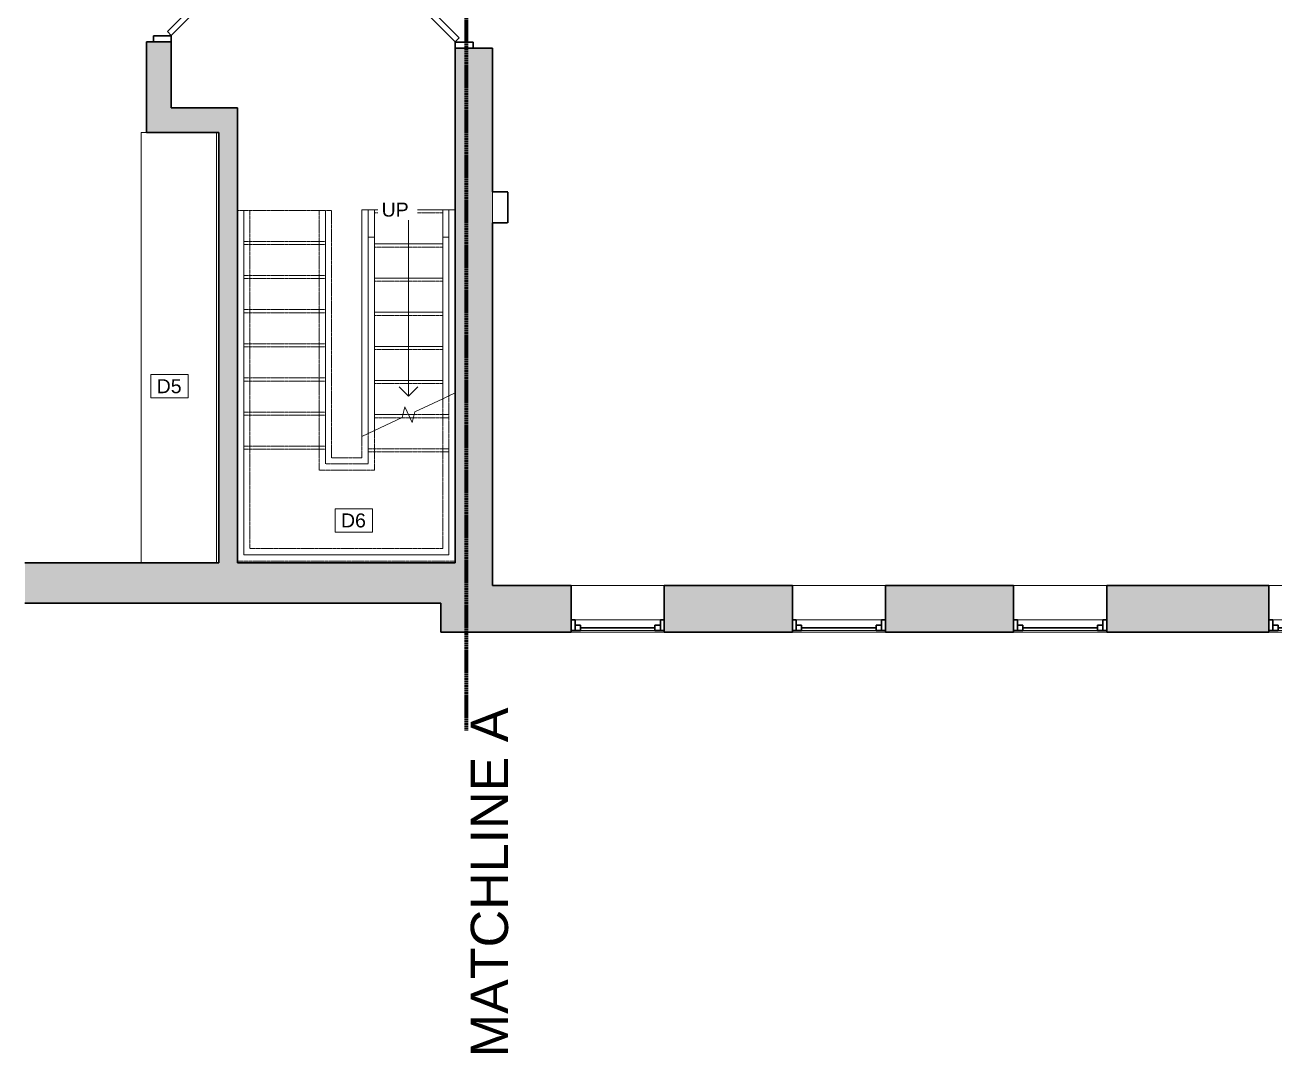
# Model space of a CAD drawing. Header units: inches. Extents: x -529 to 1015, y -2066 to -1239.
# Drawn here: x 201.1 to 603.9, y -2065.5 to -1734.3 of the extents above; entities that cross this region are included whole.
import ezdxf

# ---------------------------------------------------------------- set-up
doc = ezdxf.new("R2010")
doc.units = ezdxf.units.IN
doc.header["$MEASUREMENT"] = 0
for name, pattern in [('Dash', [0.25, 0.125, -0.125]), ('Demolished', [0.1875, 0.125, -0.0625]), ('Overhead 1_16_', [0.101562, 0.0625, -0.039062])]:
    doc.linetypes.add(name, pattern=pattern)
for name, color, linetype, lineweight in [('A-ANNO-KEYN', 231, 'Continuous', 9), ('A-ANNO-MATC', 214, 'Dash', 140), ('A-DOOR', 31, 'Demolished', 9), ('A-DOOR-FRAM', 31, 'Demolished', 30), ('A-FLOR-HRAL', 11, 'Continuous', 18), ('A-GLAZ', 151, 'Continuous', 18), ('A-WALL', 113, 'Continuous', 18), ('A-WALL-PATT', 111, 'Continuous', 18), ('G-ANNO-TEXT', 231, 'Continuous', 9), ('I-WALL', 2, 'Demolished', 9), ('Q-CASE', 31, 'Demolished', 9), ('S-COLS', 52, 'Demolished', 9), ('S-STRS', 31, 'Continuous', 18), ('S-STRS-ANNO', 31, 'Continuous', 9), ('S-STRS-IDEN', 31, 'Continuous', 9), ('S-STRS-MBND', 31, 'Continuous', 18)]:
    doc.layers.add(name, color=color, linetype=linetype, lineweight=lineweight)
doc.styles.add('Arial', font='arial.ttf', dxfattribs={"height": 4.5})
doc.styles.add('Swis721 Lt BT_1', font='swissl.ttf', dxfattribs={"height": 12})

# ---------------------------------------------------------------- blocks, each defined once
blk = doc.blocks.new('Single Flush - D1 2_9_ X 8_-6102497-FIRST FLOOR - DEMOLITION')
at = {"layer": 'A-DOOR', "color": 8, "linetype": 'Continuous', "lineweight": 30}
for p, q in [((-6.17, 25.08), (-7.41, 23.84)), ((14.91, 4), (-6.17, 25.08)), ((-7.41, 23.84), (13.67, 2.76)), ((13.67, 2.76), (14.91, 4))]:
    blk.add_line(p, q, dxfattribs=at)
at = {"layer": 'A-DOOR', "linetype": 'Continuous'}
blk.add_arc((14.91, 4), 29.81, 135, 180.5, dxfattribs=at)
at = {"layer": 'A-DOOR-FRAM', "color": 8, "linetype": 'Continuous'}
for p, q in [((-17, -1.75), (-17, 4)), ((-17, 4), (-15, 4)), ((-15, -1.75), (-15, 4)), ((15, -1.75), (15, 4)), ((15, 4), (17, 4)), ((17, -1.75), (17, 4)), ((-17, -1.75), (-15, -1.75)), ((15, -1.75), (17, -1.75))]:
    blk.add_line(p, q, dxfattribs=at)
blk = doc.blocks.new('Top Rail Type - Top Rail_Internal_-5057916-FIRST FLOOR - DEMOLITION')
at = {"layer": 'A-FLOR-HRAL', "lineweight": 9}
blk.add_hatch(color=7, dxfattribs=at).paths.add_polyline_path([(313.66, -1802.64), (313.66, -1802.62), (311.66, -1802.64)], flags=0)
for p, q in [((311.66, -1793.82), (313.66, -1793.82)), ((311.66, -1802.62), (311.66, -1793.82)), ((313.66, -1793.82), (313.66, -1802.62)), ((313.66, -1802.62), (311.66, -1802.62))]:
    blk.add_line(p, q, dxfattribs=at)
blk = doc.blocks.new('Top Rail Type - Top Rail_Internal_-V1-FIRST FLOOR - DEMOLITION')
at = {"layer": 'A-FLOR-HRAL', "linetype": 'Overhead 1_16_', "lineweight": 9}
for p, q in [((295.88, -1793.99), (297.88, -1793.99)), ((295.88, -1870.99), (295.88, -1793.99)), ((297.88, -1870.99), (297.88, -1793.99)), ((313.66, -1864.96), (313.66, -1870.82)), ((311.66, -1865.89), (311.66, -1870.82)), ((295.88, -1877.69), (295.88, -1870.99)), ((297.88, -1875.69), (297.88, -1870.99)), ((311.66, -1870.82), (311.66, -1875.69)), ((313.66, -1870.82), (313.66, -1877.69)), ((311.66, -1875.69), (297.88, -1875.69)), ((313.66, -1877.69), (295.88, -1877.69))]:
    blk.add_line(p, q, dxfattribs=at)
at = {"layer": 'A-FLOR-HRAL', "lineweight": 9}
for p, q in [((313.66, -1793.82), (311.66, -1793.82)), ((311.66, -1793.82), (311.66, -1865.89)), ((313.66, -1793.82), (313.66, -1864.96)), ((311.66, -1865.89), (313.66, -1864.96))]:
    blk.add_line(p, q, dxfattribs=at)
blk = doc.blocks.new('Top Rail Type - Top Rail_Internal_-5057935-FIRST FLOOR - DEMOLITION')
at = {"layer": 'A-FLOR-HRAL', "lineweight": 9}
blk.add_hatch(color=7, dxfattribs=at).paths.add_polyline_path([(337.7, -1802.64), (337.7, -1802.62), (335.7, -1802.64)], flags=0)
for p, q in [((335.7, -1793.82), (337.7, -1793.82)), ((335.7, -1802.62), (335.7, -1793.82)), ((337.7, -1793.82), (337.7, -1802.62)), ((337.7, -1802.62), (335.7, -1802.62))]:
    blk.add_line(p, q, dxfattribs=at)
blk = doc.blocks.new('Top Rail Type - Top Rail_Internal_-V2-FIRST FLOOR - DEMOLITION')
at = {"layer": 'A-FLOR-HRAL', "linetype": 'Overhead 1_16_', "lineweight": 9}
for p, q in [((271.53, -1793.99), (273.53, -1793.99)), ((271.53, -1881.99), (271.53, -1793.99)), ((273.53, -1881.99), (273.53, -1793.99)), ((335.7, -1854.68), (335.7, -1870.82)), ((337.7, -1853.75), (337.7, -1870.82)), ((335.7, -1870.82), (335.7, -1902.99)), ((337.7, -1870.82), (337.7, -1904.99)), ((271.53, -1904.99), (271.53, -1881.99)), ((273.53, -1902.99), (273.53, -1881.99)), ((337.7, -1904.99), (271.53, -1904.99)), ((335.7, -1902.99), (273.53, -1902.99))]:
    blk.add_line(p, q, dxfattribs=at)
at = {"layer": 'A-FLOR-HRAL', "lineweight": 9}
for p, q in [((337.7, -1793.82), (335.7, -1793.82)), ((335.7, -1793.82), (335.7, -1854.68)), ((337.7, -1793.82), (337.7, -1853.75)), ((335.7, -1854.68), (337.7, -1853.75))]:
    blk.add_line(p, q, dxfattribs=at)
blk = doc.blocks.new('Single Flush - D1 2_10_ X 8_-6102513-FIRST FLOOR - DEMOLITION')
at = {"layer": 'A-DOOR', "color": 8, "linetype": 'Continuous', "lineweight": 30}
for p, q in [((-8.24, -28.67), (15.67, -4.76)), ((16.91, -6), (-7, -29.91)), ((15.67, -4.76), (16.91, -6)), ((-7, -29.91), (-8.24, -28.67))]:
    blk.add_line(p, q, dxfattribs=at)
at = {"layer": 'A-DOOR', "linetype": 'Continuous'}
blk.add_arc((16.91, -6), 33.81, 179.5, 225, dxfattribs=at)
at = {"layer": 'A-DOOR-FRAM', "color": 8, "linetype": 'Continuous'}
for p, q in [((-19, -0.25), (-19, -6)), ((-19, -0.25), (-17, -0.25)), ((-17, -0.25), (-17, -6)), ((17, -0.25), (17, -6)), ((17, -0.25), (19, -0.25)), ((19, -0.25), (19, -6)), ((-19, -6), (-17, -6)), ((17, -6), (19, -6))]:
    blk.add_line(p, q, dxfattribs=at)
blk = doc.blocks.new('Window-Double-Hung - 30_ x 56_-5127126-FIRST FLOOR - DEMOLITION')
at = {"layer": 'A-GLAZ', "color": 8, "lineweight": 30}
for p, q in [((-15, 7.5), (-15, -7.5)), ((-15, 7), (-12, 7)), ((-13.75, 7), (-13.75, 3.5)), ((-13.75, 5.25), (-12, 5.25)), ((-12, 7), (-12, 5.25)), ((-12, 6.125), (12, 6.125)), ((12, 7), (15, 7)), ((12, 7), (12, 5.25)), ((13.75, 5.25), (12, 5.25)), ((13.75, 7), (13.75, 3.5)), ((15, -7.5), (15, 7.5)), ((-15, 3.5), (-13.75, 3.5)), ((13.75, 3.5), (15, 3.5))]:
    blk.add_line(p, q, dxfattribs=at)
at = {"layer": 'A-GLAZ'}
for p, q in [((15, 7.5), (-15, 7.5)), ((-15, -7.5), (15, -7.5))]:
    blk.add_line(p, q, dxfattribs=at)
at = {"layer": 'A-GLAZ', "lineweight": 9}
for p, q in [((-12, 7), (12, 7)), ((-13.75, 3.5), (13.75, 3.5))]:
    blk.add_line(p, q, dxfattribs=at)
blk = doc.blocks.new('C-Counter Top - ADJ HEIGHT-5589739-FIRST FLOOR - DEMOLITION')
at = {"layer": 'Q-CASE', "color": 7}
for p, q in [((-47.26, -0.75), (91.32, -0.75)), ((-47.26, -23.36), (-47.26, -25)), ((-47.26, -25), (91.32, -25))]:
    blk.add_line(p, q, dxfattribs=at)
blk = doc.blocks.new('Keynote Tag - Keynote Number - Boxed-135510-FIRST FLOOR - DEMOLITION')
at = {"layer": 'A-ANNO-KEYN'}
for p, q in [((-0.125, -0.0792), (-0.125, 0.0781)), ((-0.125, 0.0781), (0.125, 0.0781)), ((0.125, 0.0781), (0.125, -0.0792)), ((-0.125, -0.0792), (0.125, -0.0792))]:
    blk.add_line(p, q, dxfattribs=at)

msp = doc.modelspace()

# ---------------------------------------------------------------- hatches: boundary and pattern name
at = {"layer": 'A-WALL-PATT', "lineweight": 9}
h = msp.add_hatch(color=7, dxfattribs=at)
h.paths.add_polyline_path([(240.17, -1768.94), (248.17, -1768.94), (248.17, -1739.72), (240.17, -1739.72)], flags=0)
h.paths.add_polyline_path([(248.17, -1705.72), (248.17, -1697.72), (240.17, -1697.72), (240.17, -1705.72), (242.9, -1705.72)], flags=0)
h = msp.add_hatch(color=7, dxfattribs=at)
h.paths.add_polyline_path([(339.7, -1754.09), (351.7, -1754.09), (351.7, -1741.78), (339.7, -1741.78)], flags=0)
h.paths.add_polyline_path([(351.7, -1703.78), (351.7, -1697.97), (339.7, -1697.97), (339.7, -1703.78), (349.06, -1703.78)], flags=0)
for points in [[(339.7, -1907.52), (351.7, -1907.52), (351.7, -1754.09), (339.7, -1754.09), (339.7, -1865.31)], [(248.17, -1768.94), (269.53, -1768.94), (269.53, -1760.94), (248.17, -1760.94), (248.17, -1761.1)], [(269.53, -1907.52), (269.53, -1768.94), (263.53, -1768.94), (263.53, -1907.52)]]:
    msp.add_hatch(color=7, dxfattribs=at).paths.add_polyline_path(points, flags=0)
h = msp.add_hatch(color=7, dxfattribs=at)
h.paths.add_polyline_path([(335.08, -1920.52), (335.08, -1914.91), (351.7, -1914.91), (351.7, -1907.52), (201.05, -1907.52), (201.05, -1920.52), (242.9, -1920.52)], flags=0)
h.paths.add_polyline_path([(133.05, -1920.52), (180.05, -1920.52), (180.05, -1907.52), (96.69, -1907.52), (96.69, -1920.52), (120.05, -1920.52)], flags=0)
h.paths.add_polyline_path([(75.69, -1920.52), (75.69, -1907.52), (-16.56, -1907.52), (-16.56, -1920.52), (30.58, -1920.52)], flags=0)
h.paths.add_polyline_path([(-37.56, -1920.52), (-37.56, -1907.52), (-235.08, -1907.52), (-235.08, -1920.52), (-73.81, -1920.52), (-73.81, -1916.91), (-64.92, -1916.91), (-64.92, -1920.52)], flags=0)
h.paths.add_polyline_path([(-261.08, -1920.52), (-261.08, -1907.52), (-273.58, -1907.52), (-273.58, -1920.52)], flags=0)
h = msp.add_hatch(color=7, dxfattribs=at)
h.paths.add_polyline_path([(998.98, -1929.91), (998.98, -1914.91), (996.73, -1914.91), (996.73, -1929.91)], flags=0)
h.paths.add_polyline_path([(903.72, -1929.91), (903.72, -1914.91), (875.09, -1914.91), (875.09, -1929.91), (879.87, -1929.91)], flags=0)
h.paths.add_polyline_path([(956.73, -1929.91), (956.73, -1914.91), (929.72, -1914.91), (929.72, -1929.91)], flags=0)
h.paths.add_polyline_path([(807.14, -1929.91), (849.09, -1929.91), (849.09, -1914.91), (807.14, -1914.91)], flags=0)
h.paths.add_polyline_path([(781.14, -1929.91), (781.14, -1914.91), (741.85, -1914.91), (741.85, -1929.91)], flags=0)
h.paths.add_polyline_path([(715.85, -1929.91), (715.85, -1914.91), (631.94, -1914.91), (631.94, -1929.91), (667.55, -1929.91)], flags=0)
h.paths.add_polyline_path([(601.94, -1929.91), (601.94, -1914.91), (549.69, -1914.91), (549.69, -1929.91)], flags=0)
h.paths.add_polyline_path([(519.69, -1929.91), (519.69, -1914.91), (478.37, -1914.91), (478.37, -1929.91)], flags=0)
h.paths.add_polyline_path([(448.37, -1929.91), (448.37, -1914.91), (407.08, -1914.91), (407.08, -1929.91)], flags=0)
h.paths.add_polyline_path([(377.08, -1929.91), (377.08, -1914.91), (335.08, -1914.91), (335.08, -1929.91)], flags=0)

# ---------------------------------------------------------------- linework, layer by layer
at = {"layer": 'A-ANNO-MATC'}
msp.add_line((343.25, -1328.69), (343.25, -1961.69), dxfattribs=at)
at = {"layer": 'A-WALL', "color": 8, "lineweight": 30}
for p, q in [((263.53, -1907.52), (201.05, -1907.52)), ((339.7, -1907.52), (269.53, -1907.52)), ((351.7, -1914.91), (351.7, -1907.52)), ((377.08, -1914.91), (351.7, -1914.91)), ((448.37, -1914.91), (407.08, -1914.91)), ((519.69, -1914.91), (478.37, -1914.91)), ((601.94, -1914.91), (549.69, -1914.91)), ((201.05, -1920.52), (335.08, -1920.52)), ((335.08, -1920.52), (335.08, -1929.91)), ((335.08, -1929.91), (377.08, -1929.91)), ((407.08, -1929.91), (448.37, -1929.91)), ((478.37, -1929.91), (519.69, -1929.91)), ((549.69, -1929.91), (601.94, -1929.91))]:
    msp.add_line(p, q, dxfattribs=at)
at = {"layer": 'I-WALL', "color": 8, "linetype": 'Continuous', "lineweight": 30}
for p, q in [((240.17, -1739.72), (240.17, -1768.94)), ((248.17, -1739.72), (240.17, -1739.72)), ((248.17, -1760.94), (248.17, -1739.72)), ((339.7, -1741.78), (339.7, -1907.52)), ((351.7, -1741.78), (339.7, -1741.78)), ((351.7, -1787.97), (351.7, -1741.78)), ((269.53, -1760.94), (248.17, -1760.94)), ((269.53, -1907.52), (269.53, -1760.94)), ((240.17, -1768.94), (263.53, -1768.94)), ((263.53, -1768.94), (263.53, -1907.52)), ((351.7, -1907.52), (351.7, -1797.97))]:
    msp.add_line(p, q, dxfattribs=at)
at = {"layer": 'I-WALL', "linetype": 'Continuous'}
msp.add_line((351.7, -1797.97), (351.7, -1787.97), dxfattribs=at)
at = {"layer": 'S-COLS', "color": 250, "lineweight": 30}
for p, q in [((356.7, -1787.97), (351.7, -1787.97)), ((356.7, -1797.97), (356.7, -1787.97)), ((351.7, -1797.97), (356.7, -1797.97))]:
    msp.add_line(p, q, dxfattribs=at)
at = {"layer": 'S-COLS', "color": 7}
msp.add_line((351.7, -1787.97), (351.7, -1797.97), dxfattribs=at)
at = {"layer": 'S-STRS', "lineweight": 9}
for p, q in [((311.66, -1793.82), (309.66, -1793.82)), ((309.66, -1793.82), (309.66, -1866.83)), ((335.7, -1793.82), (313.66, -1793.82)), ((339.7, -1793.82), (337.7, -1793.82)), ((335.7, -1804.82), (313.66, -1804.82)), ((335.7, -1815.82), (313.66, -1815.82)), ((335.7, -1826.82), (313.66, -1826.82)), ((335.7, -1837.82), (313.66, -1837.82)), ((335.7, -1848.82), (313.66, -1848.82)), ((322.87, -1859.82), (313.66, -1859.82)), ((326.49, -1859.82), (324.68, -1859.82))]:
    msp.add_line(p, q, dxfattribs=at)
at = {"layer": 'S-STRS', "linetype": 'Overhead 1_16_', "lineweight": 9}
for p, q in [((335.7, -1794.82), (313.66, -1794.82)), ((335.7, -1805.82), (313.66, -1805.82)), ((335.7, -1816.82), (313.66, -1816.82)), ((335.7, -1827.82), (313.66, -1827.82)), ((335.7, -1838.82), (313.66, -1838.82)), ((335.7, -1849.82), (313.66, -1849.82)), ((322.53, -1860.82), (313.66, -1860.82)), ((326.24, -1860.82), (325.14, -1860.82))]:
    msp.add_line(p, q, dxfattribs=at)
at = {"layer": 'S-STRS-ANNO'}
for p, q in [((324.68, -1793.82), (324.68, -1804.82)), ((324.68, -1804.82), (324.68, -1815.82)), ((324.68, -1815.82), (324.68, -1826.82)), ((324.68, -1826.82), (324.68, -1837.82)), ((324.68, -1837.82), (324.68, -1848.82)), ((324.68, -1848.82), (324.68, -1853.82)), ((324.68, -1853.82), (321.68, -1850.82)), ((324.68, -1853.82), (327.68, -1850.82))]:
    msp.add_line(p, q, dxfattribs=at)
at = {"layer": 'S-STRS-MBND', "linetype": 'Overhead 1_16_', "lineweight": 9}
for p, q in [((271.53, -1793.99), (269.53, -1793.99)), ((269.53, -1879.82), (269.53, -1793.99)), ((271.53, -1879.82), (271.53, -1793.99)), ((271.53, -1793.99), (297.88, -1793.99)), ((299.88, -1793.99), (297.88, -1793.99)), ((297.88, -1873.69), (297.88, -1793.99)), ((299.88, -1873.69), (299.88, -1793.99)), ((271.53, -1803.99), (297.88, -1803.99)), ((271.53, -1804.99), (297.88, -1804.99)), ((271.53, -1814.99), (297.88, -1814.99)), ((271.53, -1815.99), (297.88, -1815.99)), ((271.53, -1825.99), (297.88, -1825.99)), ((271.53, -1826.99), (297.88, -1826.99)), ((271.53, -1836.99), (297.88, -1836.99)), ((271.53, -1837.99), (297.88, -1837.99)), ((271.53, -1847.99), (297.88, -1847.99)), ((271.53, -1848.99), (297.88, -1848.99)), ((337.7, -1853.75), (337.7, -1872.99)), ((271.53, -1858.99), (297.88, -1858.99)), ((271.53, -1859.99), (297.88, -1859.99)), ((325.14, -1860.82), (322.53, -1860.82)), ((324.68, -1859.82), (322.87, -1859.82)), ((337.7, -1860.82), (326.24, -1860.82)), ((337.7, -1859.82), (326.49, -1859.82)), ((339.7, -1859.24), (339.7, -1872.99)), ((309.66, -1866.83), (309.66, -1873.69)), ((311.66, -1865.89), (311.66, -1875.69)), ((271.53, -1869.99), (297.88, -1869.99)), ((271.53, -1870.99), (297.88, -1870.99)), ((337.7, -1870.82), (311.66, -1870.82)), ((337.7, -1871.82), (311.66, -1871.82)), ((337.7, -1904.99), (337.7, -1872.99)), ((339.7, -1906.99), (339.7, -1872.99)), ((297.88, -1873.69), (297.88, -1875.69)), ((309.66, -1875.69), (297.88, -1875.69)), ((309.66, -1873.69), (299.88, -1873.69)), ((309.66, -1875.69), (311.66, -1875.69)), ((269.53, -1879.82), (269.53, -1906.99)), ((271.53, -1879.82), (271.53, -1904.99)), ((271.53, -1904.99), (337.7, -1904.99)), ((269.53, -1906.99), (339.7, -1906.99))]:
    msp.add_line(p, q, dxfattribs=at)
at = {"layer": 'S-STRS-MBND', "lineweight": 9}
for p, q in [((337.7, -1853.75), (339.7, -1852.82)), ((322.64, -1860.77), (323.49, -1857.27)), ((323.49, -1857.27), (325.87, -1862.37)), ((326.72, -1858.87), (335.7, -1854.68)), ((313.66, -1864.96), (322.64, -1860.77)), ((325.87, -1862.37), (326.72, -1858.87)), ((309.66, -1866.83), (311.66, -1865.89))]:
    msp.add_line(p, q, dxfattribs=at)

# ---------------------------------------------------------------- block references
at = {"layer": 'A-ANNO-KEYN', "xscale": 47.99999999999997, "yscale": 47.99999999999997, "zscale": 47.99999999999997}
for p in [(247.64, -1850.63), (307.03, -1893.87)]:
    msp.add_blockref('Keynote Tag - Keynote Number - Boxed-135510-FIRST FLOOR - DEMOLITION', p, dxfattribs=at)
at = {"layer": 'A-DOOR', "linetype": 'Continuous', "lineweight": 18, "rotation": 269.9999999999999}
for name, p in [('Single Flush - D1 2_10_ X 8_-6102513-FIRST FLOOR - DEMOLITION', (345.7, -1722.78)), ('Single Flush - D1 2_9_ X 8_-6102497-FIRST FLOOR - DEMOLITION', (244.17, -1722.72))]:
    msp.add_blockref(name, p, dxfattribs=at)
at = {"layer": 'A-FLOR-HRAL', "lineweight": 9}
for name in ['Top Rail Type - Top Rail_Internal_-V2-FIRST FLOOR - DEMOLITION', 'Top Rail Type - Top Rail_Internal_-V1-FIRST FLOOR - DEMOLITION', 'Top Rail Type - Top Rail_Internal_-5057916-FIRST FLOOR - DEMOLITION', 'Top Rail Type - Top Rail_Internal_-5057935-FIRST FLOOR - DEMOLITION']:
    msp.add_blockref(name, (0, 0), dxfattribs=at)
at = {"layer": 'A-GLAZ', "rotation": 180}
for p in [(392.08, -1922.41), (463.37, -1922.41), (534.69, -1922.41), (616.94, -1922.41)]:
    msp.add_blockref('Window-Double-Hung - 30_ x 56_-5127126-FIRST FLOOR - DEMOLITION', p, dxfattribs=at)
at = {"layer": 'Q-CASE', "color": 7, "rotation": 269.9999999999994}
msp.add_blockref('C-Counter Top - ADJ HEIGHT-5589739-FIRST FLOOR - DEMOLITION', (263.53, -1816.2), dxfattribs=at)

# ---------------------------------------------------------------- texts
at = {"layer": 'A-ANNO-KEYN', "char_height": 4.5, "width": 9.8475, "attachment_point": 1, "style": 'Arial'}
for s, insert in [('D5', (243.49, -1848.4)), ('D6', (302.89, -1891.65))]:
    msp.add_mtext(s, dxfattribs=dict(at, insert=insert))
at = {"layer": 'G-ANNO-TEXT', "color": 7, "insert": (344.74, -2066.88), "char_height": 12, "width": 127.1085, "attachment_point": 1, "rotation": 90, "style": 'Swis721 Lt BT_1'}
msp.add_mtext('MATCHLINE A', dxfattribs=at)

# ---------------------------------------------------------------- next in the draw order: texts
at = {"layer": 'S-STRS-IDEN', "insert": (315.99, -1791.51), "char_height": 4.5, "width": 10.4255, "attachment_point": 1, "line_spacing_factor": 0.941778, "style": 'Arial', "bg_fill": 3, "box_fill_scale": 1.25, "bg_fill_color": 256, "bg_fill_true_color": 13158600, "bg_fill_transparency": 0}
msp.add_mtext('UP', dxfattribs=at)

doc.saveas('drawing.dxf')
